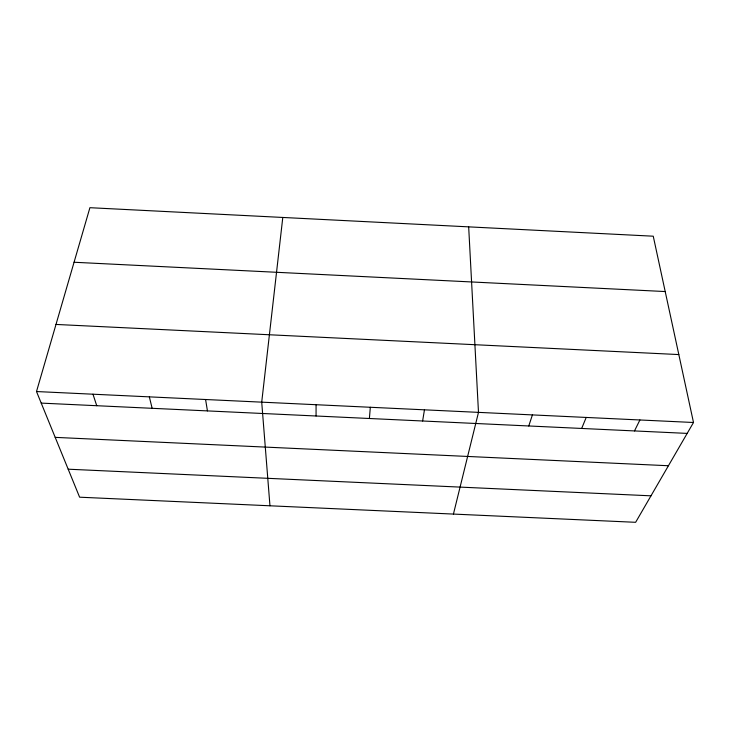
<?xml version="1.0" encoding="UTF-8"?>
<svg xmlns="http://www.w3.org/2000/svg" width="730" height="730" viewBox="0 0 730 730"><rect width="100%" height="100%" fill="white"/><g stroke="black" fill="none" stroke-linecap="round" stroke-linejoin="round"><path stroke-width="1.09" d="M316.063 416L316.072 404.721M369.398 418.5L370.32 407.276M282.793 217.449L261.714 402.157L269.963 505.79M422.624 420.991L424.459 409.822M453.43 514.075L478.488 412.368L468.669 226.857M36.5 391.545L89.909 207.694L653.25 236.201L693.5 422.497L635.629 522.306L79.606 497.194L36.5 391.545L693.5 422.497M528.766 425.973L532.407 414.914M581.673 428.455L586.208 417.441M634.48 430.928L639.909 419.978M41.218 403.106L687.176 433.401M55.197 437.37L668.424 465.74M68.182 469.198L650.987 495.825M55.991 324.439L678.827 354.57M74.058 262.252L665.212 291.553M92.984 394.209L96.734 405.707M149.34 396.865L152.141 408.307M205.586 399.511L207.439 410.899"/></g></svg>
